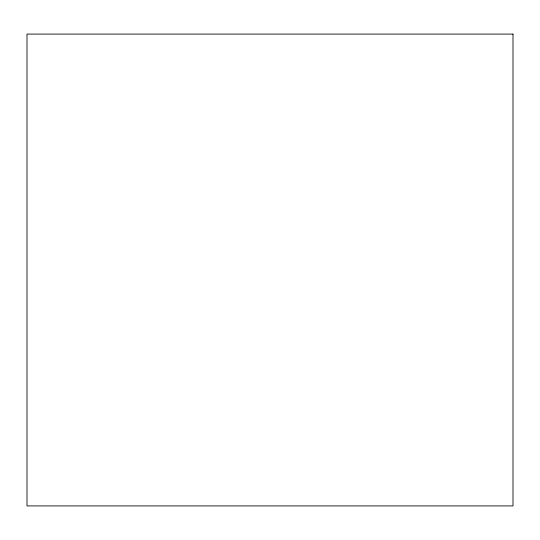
<?xml version="1.0" encoding="UTF-8"?>
<svg xmlns="http://www.w3.org/2000/svg" width="540" height="540" viewBox="0 0 540 540"><rect width="100%" height="100%" fill="white"/><g stroke="black" fill="none" stroke-linecap="round" stroke-linejoin="round"><path stroke-width="0.81" d="M513 34.088L27 34.088L27 505.913L513 505.913L513 34.088"/></g></svg>
